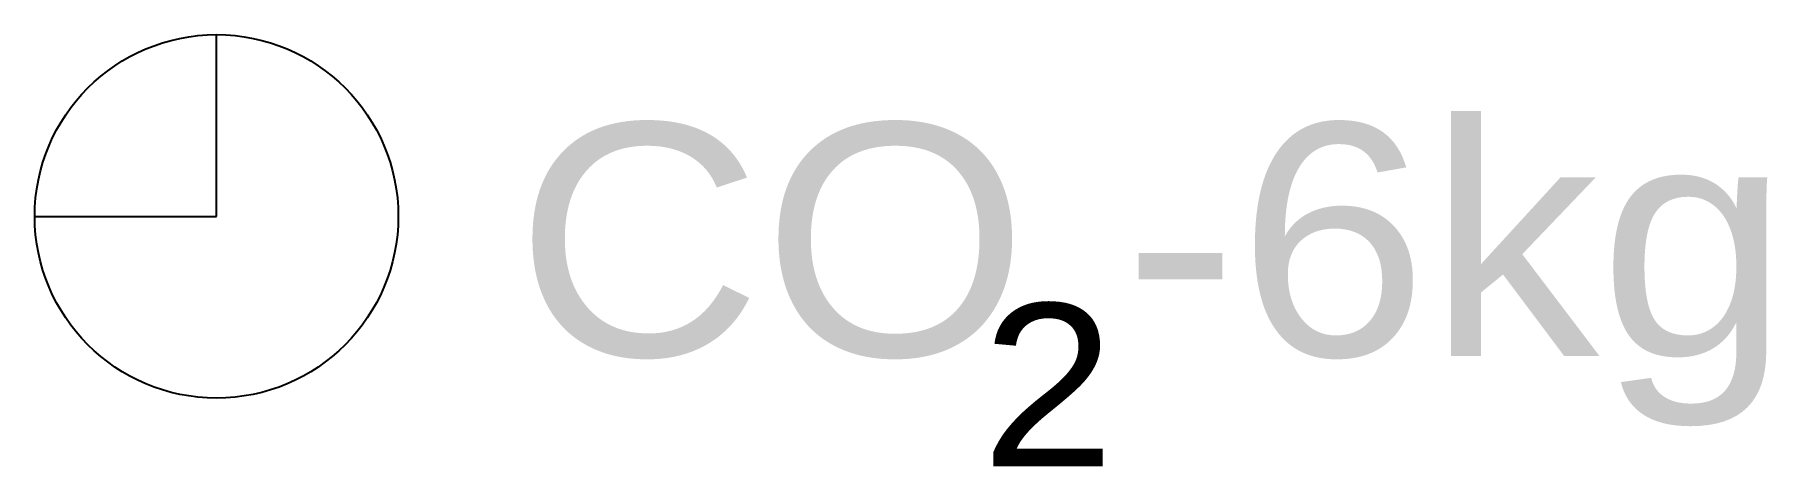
# Model space of a CAD drawing. Header units: millimetres. Extents: x -65.97 to -64.78, y 64.31 to 64.6.
import ezdxf

# ---------------------------------------------------------------- set-up
doc = ezdxf.new("R2010")
doc.units = ezdxf.units.MM
doc.header["$LTSCALE"] = 10
doc.layers.add('Inc_símbolos', color=2, linetype='Continuous')
doc.styles.add('S16', font='fonte', dxfattribs={"height": 0.16})

msp = doc.modelspace()

# ---------------------------------------------------------------- linework, layer by layer
at = {"layer": 'Inc_símbolos'}
for p, q in [((-65.845, 64.4771), (-65.845, 64.6021)), ((-65.97, 64.4771), (-65.845, 64.4771))]:
    msp.add_line(p, q, dxfattribs=at)
at = {"layer": 'Inc_símbolos', "color": 3, "linetype": 'Continuous'}
msp.add_circle((-65.845, 64.4771), 0.125, dxfattribs=at)

# ---------------------------------------------------------------- texts
at = {"layer": 'Inc_símbolos', "style": 'S16', "width": 1.1}
for s, height, p in [('CO -6kg', 0.16, (-65.6397, 64.381)), ('2', 0.112, (-65.319, 64.3051))]:
    msp.add_text(s, height=height, dxfattribs=at).set_placement(p)

doc.saveas('drawing.dxf')
